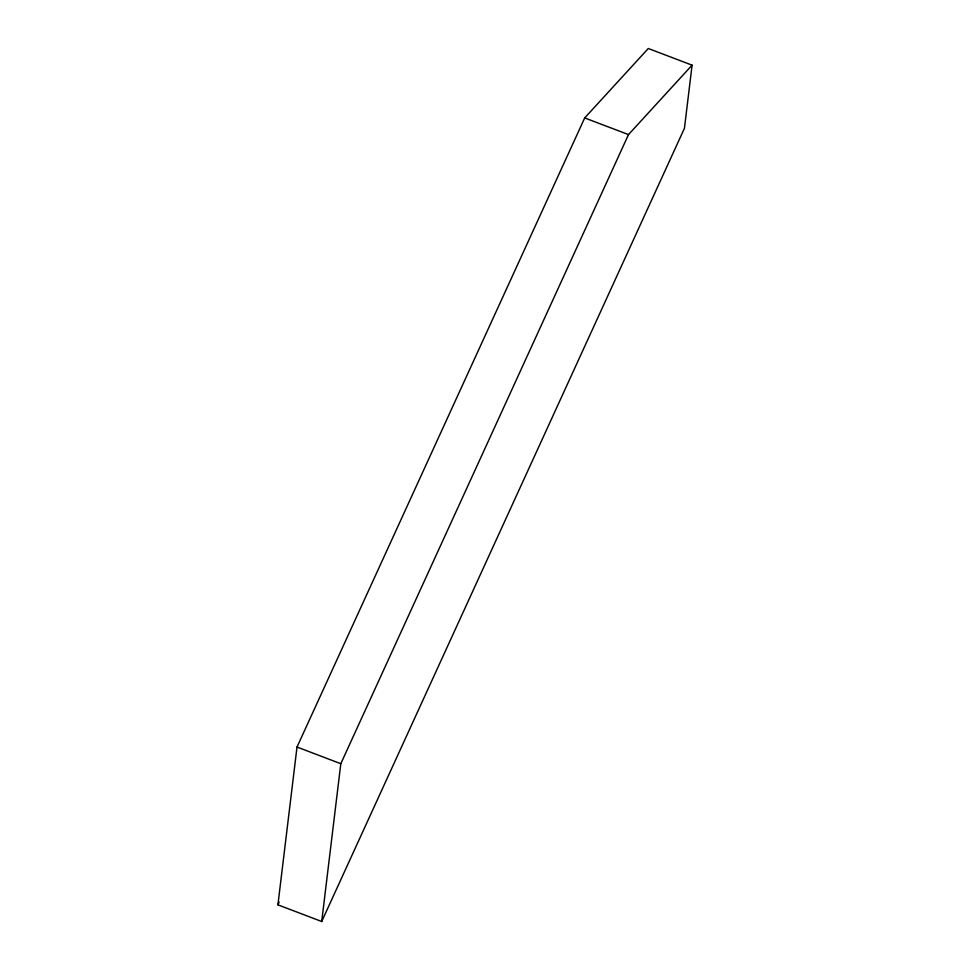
<?xml version="1.0" encoding="UTF-8"?>
<svg xmlns="http://www.w3.org/2000/svg" width="970" height="970" viewBox="0 0 970 970"><rect width="100%" height="100%" fill="white"/><g stroke="black" fill="none" stroke-linecap="round" stroke-linejoin="round"><path stroke-width="1.45" d="M277.917 904.84L297.014 747.045L584.692 117.94L648.287 48.5L692.083 65.16L684.444 128.282L321.713 921.5L277.917 904.84L279.178 902.088M321.713 921.5L340.809 763.705L628.499 134.6L692.083 65.16M584.692 117.94L628.499 134.6M297.014 747.045L340.809 763.705"/></g></svg>
